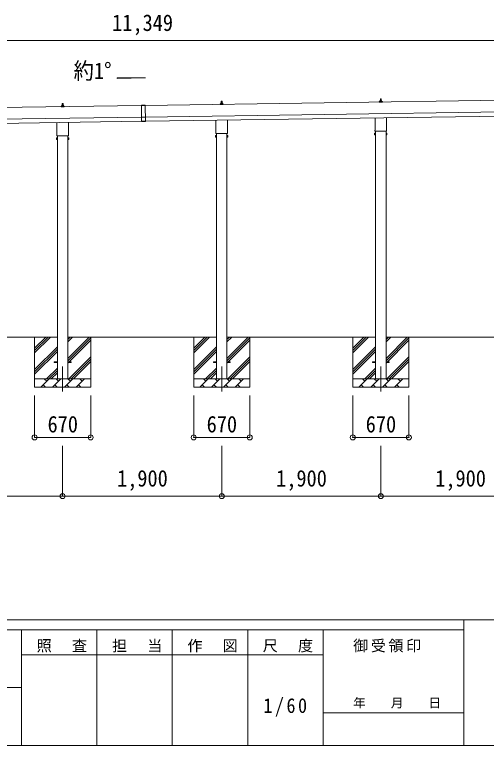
# Model space of a CAD drawing. Units: millimetres at full size, sheet at 1:60. Extents: x -16864 to 16864, y -11640 to 11640.
# Drawn here: x 5319 to 10953, y -11640 to -2908 of the extents above; entities that cross this region are included whole.
import ezdxf
from ezdxf.enums import TextEntityAlignment as Align

# ---------------------------------------------------------------- set-up
doc = ezdxf.new("R2010")
doc.units = ezdxf.units.MM
doc.header["$LTSCALE"] = 60
doc.header["$PDMODE"] = 32
doc.header["$PDSIZE"] = 60
doc.linetypes.add('CHAIN1', pattern=[8, 5, -1, 1, -1])
for name, color, linetype, lineweight in [('0-1_Defpoints', 7, 'CHAIN1', 9), ('0-2_TEXT1', 4, 'Continuous', 9), ('0-3_SHAPE', 7, 'Continuous', 9), ('0-7_PARTS2', 7, 'Continuous', 9), ('0-8_TABLE1', 6, 'Continuous', 9), ('F-0', 7, 'Continuous', 9)]:
    doc.layers.add(name, color=color, linetype=linetype, lineweight=lineweight)
doc.styles.add('ＭＳ ゴシック', font='')
doc.styles.get('ＭＳ ゴシック').set_extended_font_data('MS Gothic')

msp = doc.modelspace()

# ---------------------------------------------------------------- linework, layer by layer
at = {"layer": '0-1_Defpoints'}
for p, q in [((5892.3, -7110.97), (5892.3, -7459.97)), ((7792.3, -7110.97), (7792.3, -7459.97)), ((9692.3, -7110.97), (9692.3, -7459.97))]:
    msp.add_line(p, q, dxfattribs=at)
at = {"layer": '0-2_TEXT1'}
for p, q in [((6880.2, -3665.13), (6544.2, -3669.93)), ((12482.98, -3912.55), (6877.36, -3992.63)), ((9686.61, -3939.57), (9687.33, -3916.04)), ((9688.33, -3915.07), (9696.88, -3915.07)), ((9697.88, -3916.04), (9698.61, -3939.57)), ((6832.37, -3993.27), (1201.9, -4073.71)), ((5874.36, -4009.35), (5874.36, -4001.64)), ((5910.86, -4009.35), (5874.36, -4009.35)), ((5874.74, -4000.85), (5910.47, -4000.85)), ((5875.12, -4000.67), (5881.84, -3999.04)), ((5882.22, -3998.85), (5902.99, -3998.85)), ((5882.61, -3998.06), (5882.61, -3993.85)), ((5883.61, -3993.85), (5901.61, -3993.85)), ((5886.61, -3993.85), (5887.33, -3970.33)), ((5888.33, -3969.35), (5896.88, -3969.35)), ((5897.88, -3970.33), (5898.61, -3993.85)), ((5902.61, -3998.06), (5902.61, -3993.85)), ((5910.09, -4000.67), (5903.37, -3999.04)), ((5910.86, -4009.35), (5910.86, -4001.64)), ((6832.35, -3992.27), (6877.35, -3991.63)), ((6832.35, -3992.27), (6835.1, -4184.75)), ((6877.36, -3992.63), (6832.37, -3993.27)), ((6877.35, -3991.63), (6880.1, -4184.11)), ((7774.36, -3982.21), (7774.36, -3974.5)), ((7810.86, -3982.21), (7774.36, -3982.21)), ((7774.74, -3973.71), (7810.47, -3973.71)), ((7775.12, -3973.52), (7781.84, -3971.89)), ((7782.22, -3971.71), (7802.99, -3971.71)), ((7782.61, -3970.92), (7782.61, -3966.71)), ((7783.61, -3966.71), (7801.61, -3966.71)), ((7786.61, -3966.71), (7787.33, -3943.18)), ((7788.33, -3942.21), (7796.88, -3942.21)), ((7797.88, -3943.18), (7798.61, -3966.71)), ((7802.61, -3970.92), (7802.61, -3966.71)), ((7810.09, -3973.52), (7803.37, -3971.89)), ((7810.86, -3982.21), (7810.86, -3974.5)), ((9674.36, -3955.07), (9674.36, -3947.35)), ((9710.86, -3955.07), (9674.36, -3955.07)), ((9674.74, -3946.57), (9710.47, -3946.57)), ((9675.12, -3946.38), (9681.84, -3944.75)), ((9682.22, -3944.57), (9702.99, -3944.57)), ((9682.61, -3943.78), (9682.61, -3939.57)), ((9683.61, -3939.57), (9701.61, -3939.57)), ((9702.61, -3943.78), (9702.61, -3939.57)), ((9710.09, -3946.38), (9703.37, -3944.75)), ((9710.86, -3955.07), (9710.86, -3947.35)), ((6879.36, -4132.62), (12484.98, -4052.54)), ((6880.08, -4182.61), (12485.7, -4102.53)), ((1203.9, -4213.69), (6834.37, -4133.26)), ((1204.62, -4263.69), (6835.08, -4183.25)), ((6879.38, -4133.62), (6834.38, -4134.26)), ((6880.03, -4179.11), (6835.03, -4179.75)), ((6880.1, -4184.11), (6835.1, -4184.75)), ((7724, -4316.2), (7724, -4170.56)), ((7860.6, -4168.6), (7860.6, -4316.2)), ((9624, -4289.05), (9624, -4143.41)), ((9760.6, -4141.46), (9760.6, -4289.05)), ((5824, -4343.34), (5824, -4197.7)), ((5960.6, -4195.75), (5960.6, -4343.34)), ((5822.3, -4352.11), (5822.3, -4346.61)), ((5960.24, -4355.61), (5824.36, -4355.61)), ((5829.8, -4355.61), (5829.8, -7260.97)), ((5954.8, -7260.97), (5954.8, -4355.61)), ((5962.3, -4346.61), (5962.3, -4352.11)), ((7718.3, -4354.47), (7719.06, -4353.15)), ((7718.3, -4354.47), (7718.3, -4371.47)), ((7725.3, -4358.06), (7719.06, -4358.06)), ((7722.3, -4324.97), (7722.3, -4319.47)), ((7860.24, -4328.47), (7724.36, -4328.47)), ((7729.8, -4328.47), (7729.8, -7260.97)), ((7854.8, -7260.97), (7854.8, -4328.47)), ((7859.3, -4358.06), (7865.54, -4358.06)), ((7862.3, -4319.47), (7862.3, -4324.97)), ((7866.3, -4354.47), (7865.54, -4353.15)), ((7866.3, -4354.47), (7866.3, -4371.47)), ((9618.3, -4327.33), (9619.06, -4326.01)), ((9618.3, -4327.33), (9618.3, -4344.33)), ((9618.3, -4344.33), (9619.06, -4345.64)), ((9625.3, -4330.92), (9619.06, -4330.92)), ((9625.3, -4340.73), (9619.06, -4340.73)), ((9625.3, -4345.64), (9619.06, -4345.64)), ((9622.3, -4297.83), (9622.3, -4292.33)), ((9760.24, -4301.33), (9624.36, -4301.33)), ((9627.8, -4345.03), (9625.3, -4345.03)), ((9629.8, -4301.33), (9629.8, -7260.97)), ((9754.8, -7260.97), (9754.8, -4301.33)), ((9756.8, -4345.03), (9759.3, -4345.03)), ((9759.3, -4330.92), (9765.54, -4330.92)), ((9759.3, -4340.73), (9765.54, -4340.73)), ((9759.3, -4345.64), (9765.54, -4345.64)), ((9762.3, -4292.33), (9762.3, -4297.83)), ((9766.3, -4327.33), (9765.54, -4326.01)), ((9766.3, -4344.33), (9765.54, -4345.64)), ((9766.3, -4327.33), (9766.3, -4344.33)), ((5818.3, -4381.61), (5819.06, -4380.3)), ((5818.3, -4381.61), (5818.3, -4398.61)), ((5818.3, -4398.61), (5819.06, -4399.93)), ((5825.3, -4385.2), (5819.06, -4385.2)), ((5825.3, -4395.02), (5819.06, -4395.02)), ((5825.3, -4399.93), (5819.06, -4399.93)), ((5827.8, -4399.31), (5825.3, -4399.31)), ((5956.8, -4399.31), (5959.3, -4399.31)), ((5959.3, -4385.2), (5965.54, -4385.2)), ((5959.3, -4395.02), (5965.54, -4395.02)), ((5959.3, -4399.93), (5965.54, -4399.93)), ((5966.3, -4381.61), (5965.54, -4380.3)), ((5966.3, -4398.61), (5965.54, -4399.93)), ((5966.3, -4381.61), (5966.3, -4398.61)), ((7718.3, -4371.47), (7719.06, -4372.78)), ((7725.3, -4367.88), (7719.06, -4367.88)), ((7725.3, -4372.78), (7719.06, -4372.78)), ((7727.8, -4372.17), (7725.3, -4372.17)), ((7856.8, -4372.17), (7859.3, -4372.17)), ((7859.3, -4367.88), (7865.54, -4367.88)), ((7859.3, -4372.78), (7865.54, -4372.78)), ((7866.3, -4371.47), (7865.54, -4372.78)), ((5792.3, -7056.47), (5829.8, -7056.47)), ((5792.3, -7065.47), (5792.3, -7056.47)), ((5792.3, -7056.47), (5829.8, -7056.47)), ((5792.3, -7065.47), (5792.3, -7056.47)), ((5792.3, -7065.47), (5829.8, -7065.47)), ((5792.3, -7065.47), (5829.8, -7065.47)), ((5954.8, -7056.47), (5992.3, -7056.47)), ((5954.8, -7056.47), (5992.3, -7056.47)), ((5954.8, -7065.47), (5992.3, -7065.47)), ((5954.8, -7065.47), (5992.3, -7065.47)), ((5992.3, -7065.47), (5992.3, -7056.47)), ((5992.3, -7065.47), (5992.3, -7056.47)), ((7692.3, -7056.47), (7729.8, -7056.47)), ((7692.3, -7065.47), (7692.3, -7056.47)), ((7692.3, -7056.47), (7729.8, -7056.47)), ((7692.3, -7065.47), (7692.3, -7056.47)), ((7692.3, -7065.47), (7729.8, -7065.47)), ((7692.3, -7065.47), (7729.8, -7065.47)), ((7854.8, -7056.47), (7892.3, -7056.47)), ((7854.8, -7056.47), (7892.3, -7056.47)), ((7854.8, -7065.47), (7892.3, -7065.47)), ((7854.8, -7065.47), (7892.3, -7065.47)), ((7892.3, -7065.47), (7892.3, -7056.47)), ((7892.3, -7065.47), (7892.3, -7056.47)), ((9592.3, -7056.47), (9629.8, -7056.47)), ((9592.3, -7065.47), (9592.3, -7056.47)), ((9592.3, -7056.47), (9629.8, -7056.47)), ((9592.3, -7065.47), (9592.3, -7056.47)), ((9592.3, -7065.47), (9629.8, -7065.47)), ((9592.3, -7065.47), (9629.8, -7065.47)), ((9754.8, -7056.47), (9792.3, -7056.47)), ((9754.8, -7056.47), (9792.3, -7056.47)), ((9754.8, -7065.47), (9792.3, -7065.47)), ((9754.8, -7065.47), (9792.3, -7065.47)), ((9792.3, -7065.47), (9792.3, -7056.47)), ((9792.3, -7065.47), (9792.3, -7056.47))]:
    msp.add_line(p, q, dxfattribs=at)
for points in [[(7725.3, -4372.78), (7725.3, -4353.15), (7719.06, -4353.15)], [(7725.3, -4372.17), (7725.3, -4353.77), (7727.8, -4353.77)], [(7859.3, -4372.17), (7859.3, -4353.77), (7856.8, -4353.77)], [(7859.3, -4372.78), (7859.3, -4353.15), (7865.54, -4353.15)], [(9625.3, -4345.64), (9625.3, -4326.01), (9619.06, -4326.01)], [(9625.3, -4345.03), (9625.3, -4326.63), (9627.8, -4326.63)], [(9759.3, -4345.03), (9759.3, -4326.63), (9756.8, -4326.63)], [(9759.3, -4345.64), (9759.3, -4326.01), (9765.54, -4326.01)], [(5825.3, -4399.93), (5825.3, -4380.3), (5819.06, -4380.3)], [(5825.3, -4399.31), (5825.3, -4380.91), (5827.8, -4380.91)], [(5959.3, -4399.31), (5959.3, -4380.91), (5956.8, -4380.91)], [(5959.3, -4399.93), (5959.3, -4380.3), (5965.54, -4380.3)]]:
    msp.add_lwpolyline(points, dxfattribs=at)
for points in [[(7727.8, -4373.47), (7727.8, -4352.47), (7729.8, -4352.47), (7729.8, -4373.47)], [(7856.8, -4373.47), (7856.8, -4352.47), (7854.8, -4352.47), (7854.8, -4373.47)], [(9627.8, -4346.33), (9627.8, -4325.33), (9629.8, -4325.33), (9629.8, -4346.33)], [(9756.8, -4346.33), (9756.8, -4325.33), (9754.8, -4325.33), (9754.8, -4346.33)], [(5827.8, -4400.61), (5827.8, -4379.61), (5829.8, -4379.61), (5829.8, -4400.61)], [(5956.8, -4400.61), (5956.8, -4379.61), (5954.8, -4379.61), (5954.8, -4400.61)]]:
    msp.add_lwpolyline(points, close=True, dxfattribs=at)
for centre, radius, start, end in [((9688.33, -3916.07), 1, 90, 178.60509), ((9696.88, -3916.07), 1, 1.39491, 90), ((5875.36, -4001.64), 1, 103.62699, 180), ((5881.61, -3998.06), 1, 283.62699, 0), ((5886.69, -3994.49), 4.13, 90, 171.17633), ((5883.61, -3994.85), 1, 90, 180), ((5888.33, -3970.35), 1, 90, 178.60509), ((5895.94, -3993.85), 4.83, 133.60282, 180), ((5889.27, -3993.85), 4.83, 0, 46.39718), ((5896.88, -3970.35), 1, 1.39491, 90), ((5898.52, -3994.49), 4.13, 8.82367, 90), ((5901.61, -3994.85), 1, 0, 90), ((5903.61, -3998.06), 1, 180, 256.37301), ((5909.86, -4001.64), 1, 0, 76.37301), ((7775.36, -3974.5), 1, 103.62699, 180), ((7781.61, -3970.92), 1, 283.62699, 0), ((7786.69, -3967.34), 4.13, 90, 171.17633), ((7783.61, -3967.71), 1, 90, 180), ((7788.33, -3943.21), 1, 90, 178.60509), ((7795.94, -3966.71), 4.83, 133.60282, 180), ((7789.27, -3966.71), 4.83, 0, 46.39718), ((7796.88, -3943.21), 1, 1.39491, 90), ((7798.52, -3967.34), 4.13, 8.82367, 90), ((7801.61, -3967.71), 1, 0, 90), ((7803.61, -3970.92), 1, 180, 256.37301), ((7809.86, -3974.5), 1, 0, 76.37301), ((9675.36, -3947.35), 1, 103.62699, 180), ((9681.61, -3943.78), 1, 283.62699, 0), ((9686.69, -3940.2), 4.13, 90, 171.17633), ((9683.61, -3940.57), 1, 90, 180), ((9695.94, -3939.57), 4.83, 133.60282, 180), ((9689.27, -3939.57), 4.83, 0, 46.39718), ((9698.52, -3940.2), 4.13, 8.82367, 90), ((9701.61, -3940.57), 1, 0, 90), ((9703.61, -3943.78), 1, 180, 256.37301), ((9709.86, -3947.35), 1, 0, 76.37301), ((5826.3, -4346.61), 4, 125.09963, 180), ((5826.3, -4352.11), 4, 180, 194.47751), ((5826.3, -4352.11), 4, 194.47751, 241.04498), ((5958.3, -4352.11), 4, 298.95502, 345.52249), ((5958.3, -4346.61), 4, 0, 54.90037), ((5958.3, -4352.11), 4, 345.52249, 0), ((7722.64, -4355.61), 4.34, 145.61575, 214.38425), ((7734.54, -4362.97), 16.24, 162.41205, 197.58795), ((7726.3, -4319.47), 4, 125.09963, 180), ((7726.3, -4324.97), 4, 180, 194.47751), ((7726.3, -4324.97), 4, 194.47751, 241.04498), ((7858.3, -4324.97), 4, 298.95502, 345.52249), ((7858.3, -4319.47), 4, 0, 54.90037), ((7858.3, -4324.97), 4, 345.52249, 0), ((7861.95, -4355.61), 4.34, 325.61575, 34.38425), ((7850.06, -4362.97), 16.24, 342.41205, 17.58795), ((9622.64, -4328.46), 4.34, 145.61575, 214.38425), ((9634.54, -4335.83), 16.24, 162.41205, 197.58795), ((9622.64, -4343.19), 4.34, 145.61575, 214.38425), ((9626.3, -4292.33), 4, 125.09963, 180), ((9626.3, -4297.83), 4, 180, 194.47751), ((9626.3, -4297.83), 4, 194.47751, 241.04498), ((9758.3, -4297.83), 4, 298.95502, 345.52249), ((9758.3, -4292.33), 4, 0, 54.90037), ((9758.3, -4297.83), 4, 345.52249, 0), ((9761.95, -4328.46), 4.34, 325.61575, 34.38425), ((9750.06, -4335.83), 16.24, 342.41205, 17.58795), ((9761.95, -4343.19), 4.34, 325.61575, 34.38425), ((5822.64, -4382.75), 4.34, 145.61575, 214.38425), ((5834.54, -4390.11), 16.24, 162.41205, 197.58795), ((5822.64, -4397.47), 4.34, 145.61575, 214.38425), ((5961.95, -4382.75), 4.34, 325.61575, 34.38425), ((5950.06, -4390.11), 16.24, 342.41205, 17.58795), ((5961.95, -4397.47), 4.34, 325.61575, 34.38425), ((7722.64, -4370.33), 4.34, 145.61575, 214.38425), ((7861.95, -4370.33), 4.34, 325.61575, 34.38425)]:
    msp.add_arc(centre, radius, start, end, dxfattribs=at)
at = {"layer": '0-3_SHAPE'}
for p, q in [((5829.8, -6760.97), (4054.8, -6760.97)), ((5557.3, -6760.97), (5557.3, -7360.97)), ((5557.3, -6894.45), (5690.78, -6760.97)), ((5557.3, -6922.73), (5719.07, -6760.97)), ((5557.3, -6951.02), (5747.35, -6760.97)), ((7729.8, -6760.97), (5954.8, -6760.97)), ((5954.8, -6789.79), (5983.62, -6760.97)), ((5954.8, -6818.08), (6011.91, -6760.97)), ((5954.8, -7016.07), (6207.3, -6763.57)), ((5954.8, -7044.35), (6227.3, -6771.85)), ((5954.8, -7072.63), (6227.3, -6800.13)), ((6227.3, -6760.97), (6227.3, -7360.97)), ((7457.3, -6760.97), (7457.3, -7360.97)), ((7457.3, -6894.45), (7590.78, -6760.97)), ((7457.3, -6922.73), (7619.07, -6760.97)), ((7457.3, -6951.02), (7647.35, -6760.97)), ((9629.8, -6760.97), (7854.8, -6760.97)), ((7854.8, -6789.79), (7883.62, -6760.97)), ((7854.8, -6818.08), (7911.91, -6760.97)), ((7854.8, -7016.07), (8107.3, -6763.57)), ((7854.8, -7044.35), (8127.3, -6771.85)), ((7854.8, -7072.63), (8127.3, -6800.13)), ((8127.3, -6760.97), (8127.3, -7360.97)), ((9357.3, -6760.97), (9357.3, -7360.97)), ((9357.3, -6894.45), (9490.78, -6760.97)), ((9357.3, -6922.73), (9519.07, -6760.97)), ((9357.3, -6951.02), (9547.35, -6760.97)), ((11529.8, -6760.97), (9754.8, -6760.97)), ((9754.8, -6789.79), (9783.62, -6760.97)), ((9754.8, -6818.08), (9811.91, -6760.97)), ((9754.8, -7016.07), (10007.3, -6763.57)), ((9754.8, -7044.35), (10027.3, -6771.85)), ((9754.8, -7072.63), (10027.3, -6800.13)), ((10027.3, -6760.97), (10027.3, -7360.97)), ((5557.3, -7149.01), (5829.8, -6876.51)), ((7457.3, -7149.01), (7729.8, -6876.51)), ((9357.3, -7149.01), (9629.8, -6876.51)), ((5557.3, -7177.29), (5829.8, -6904.79)), ((5557.3, -7205.58), (5829.8, -6933.08)), ((7457.3, -7177.29), (7729.8, -6904.79)), ((7457.3, -7205.58), (7729.8, -6933.08)), ((9357.3, -7177.29), (9629.8, -6904.79)), ((9357.3, -7205.58), (9629.8, -6933.08)), ((5964.46, -7260.97), (6227.3, -6998.12)), ((5992.74, -7260.97), (6227.3, -7026.41)), ((6021.03, -7260.97), (6227.3, -7054.69)), ((7864.46, -7260.97), (8127.3, -6998.12)), ((7892.74, -7260.97), (8127.3, -7026.41)), ((7921.03, -7260.97), (8127.3, -7054.69)), ((9764.46, -7260.97), (10027.3, -6998.12)), ((9792.74, -7260.97), (10027.3, -7026.41)), ((9821.03, -7260.97), (10027.3, -7054.69)), ((5699.9, -7260.97), (5829.8, -7131.07)), ((5728.18, -7260.97), (5829.8, -7159.35)), ((7599.9, -7260.97), (7729.8, -7131.07)), ((7628.18, -7260.97), (7729.8, -7159.35)), ((9499.9, -7260.97), (9629.8, -7131.07)), ((9528.18, -7260.97), (9629.8, -7159.35)), ((5756.47, -7260.97), (5829.8, -7187.63)), ((7656.47, -7260.97), (7729.8, -7187.63)), ((9556.47, -7260.97), (9629.8, -7187.63)), ((5557.3, -7260.97), (6227.3, -7260.97)), ((5630.17, -7360.97), (5730.17, -7260.97)), ((5658.72, -7332.41), (5687.27, -7360.97)), ((5701.61, -7289.52), (5673.06, -7260.97)), ((5771.59, -7360.97), (5871.59, -7260.97)), ((5800.14, -7332.41), (5828.7, -7360.97)), ((5843.04, -7289.52), (5814.48, -7260.97)), ((5913.01, -7360.97), (6013.01, -7260.97)), ((5941.56, -7332.41), (5970.12, -7360.97)), ((5984.46, -7289.52), (5955.9, -7260.97)), ((6054.43, -7360.97), (6154.43, -7260.97)), ((6082.98, -7332.41), (6111.54, -7360.97)), ((6125.88, -7289.52), (6097.32, -7260.97)), ((7457.3, -7260.97), (8127.3, -7260.97)), ((7530.17, -7360.97), (7630.17, -7260.97)), ((7558.72, -7332.41), (7587.27, -7360.97)), ((7601.61, -7289.52), (7573.06, -7260.97)), ((7671.59, -7360.97), (7771.59, -7260.97)), ((7700.14, -7332.41), (7728.7, -7360.97)), ((7743.04, -7289.52), (7714.48, -7260.97)), ((7813.01, -7360.97), (7913.01, -7260.97)), ((7841.56, -7332.41), (7870.12, -7360.97)), ((7884.46, -7289.52), (7855.9, -7260.97)), ((7954.43, -7360.97), (8054.43, -7260.97)), ((7982.98, -7332.41), (8011.54, -7360.97)), ((8025.88, -7289.52), (7997.32, -7260.97)), ((9357.3, -7260.97), (10027.3, -7260.97)), ((9430.17, -7360.97), (9530.17, -7260.97)), ((9458.72, -7332.41), (9487.27, -7360.97)), ((9501.61, -7289.52), (9473.06, -7260.97)), ((9571.59, -7360.97), (9671.59, -7260.97)), ((9600.14, -7332.41), (9628.7, -7360.97)), ((9643.04, -7289.52), (9614.48, -7260.97)), ((9713.01, -7360.97), (9813.01, -7260.97)), ((9741.56, -7332.41), (9770.12, -7360.97)), ((9784.46, -7289.52), (9755.9, -7260.97)), ((9854.43, -7360.97), (9954.43, -7260.97)), ((9882.98, -7332.41), (9911.54, -7360.97)), ((9925.88, -7289.52), (9897.32, -7260.97)), ((6227.3, -7360.97), (5557.3, -7360.97)), ((8127.3, -7360.97), (7457.3, -7360.97)), ((10027.3, -7360.97), (9357.3, -7360.97))]:
    msp.add_line(p, q, dxfattribs=at)
at = {"layer": '0-7_PARTS2', "color": 4}
for p, q in [((6544.2, -3669.93), (6544.2, -3665.13)), ((6544.2, -3665.13), (6880.2, -3665.13))]:
    msp.add_line(p, q, dxfattribs=at)
at = {"layer": '0-8_TABLE1'}
for p, q in [((12518.3, -3218.33), (1169.3, -3218.33)), ((5557.3, -7959.97), (5557.3, -7459.97)), ((6227.3, -7959.97), (6227.3, -7459.97)), ((7457.3, -7959.97), (7457.3, -7459.97)), ((8127.3, -7959.97), (8127.3, -7459.97)), ((9357.3, -7959.97), (9357.3, -7459.97)), ((10027.3, -7959.97), (10027.3, -7459.97)), ((5557.3, -7959.97), (6227.3, -7959.97)), ((7457.3, -7959.97), (8127.3, -7959.97)), ((9357.3, -7959.97), (10027.3, -7959.97)), ((5892.3, -8661.97), (5892.3, -8061.97)), ((7792.3, -8661.97), (7792.3, -8061.97)), ((9692.3, -8661.97), (9692.3, -8061.97)), ((5892.3, -8661.97), (3992.3, -8661.97)), ((7792.3, -8661.97), (5892.3, -8661.97)), ((9692.3, -8661.97), (7792.3, -8661.97)), ((11592.3, -8661.97), (9692.3, -8661.97))]:
    msp.add_line(p, q, dxfattribs=at)
for p in [(5557.3, -7959.97), (6227.3, -7959.97), (7457.3, -7959.97), (8127.3, -7959.97), (9357.3, -7959.97), (10027.3, -7959.97), (5892.3, -8661.97), (7792.3, -8661.97), (9692.3, -8661.97)]:
    msp.add_point(p, dxfattribs=at)
at = {"layer": 'F-0', "color": 5, "lineweight": 5}
for p, q in [((-16864.12, -10140), (16015.88, -10140)), ((10682.37, -10140), (10682.37, -11640)), ((-16864.12, -10260), (10682.37, -10260)), ((5402.37, -10260), (5402.37, -11640)), ((6302.37, -10260), (6302.37, -11640)), ((7202.37, -10260), (7202.37, -11640)), ((8102.36, -10260), (8102.36, -11640)), ((9002.37, -10260), (9002.37, -11640)), ((5402.37, -10560), (9002.37, -10560)), ((-6897.63, -10950), (5402.37, -10950)), ((9002.37, -11250), (10682.37, -11250)), ((-16864.12, -11640), (16015.88, -11640))]:
    msp.add_line(p, q, dxfattribs=at)

# ---------------------------------------------------------------- texts
at = {"layer": '0-7_PARTS2', "style": 'ＭＳ ゴシック', "width": 0.9}
msp.add_text('約1°', height=197.9, dxfattribs=at).set_placement((6023.12, -3737.69), align=Align.BOTTOM_LEFT)
at = {"layer": '0-8_TABLE1', "color": 7, "style": 'ＭＳ ゴシック', "width": 0.9}
for s, p in [('11,349', (6483.8, -3163.33)), ('670', (5712.3, -7959.97)), ('670', (7612.3, -7959.97)), ('670', (9512.3, -7959.97)), ('1,900', (6542.3, -8606.97)), ('1,900', (8442.3, -8606.97)), ('1,900', (10342.3, -8606.97))]:
    msp.add_text(s, height=197.9, dxfattribs=at).set_placement(p, align=Align.BOTTOM_LEFT)
at = {"layer": 'F-0', "style": 'ＭＳ ゴシック'}
msp.add_text('年\u3000\u3000月\u3000\u3000日', height=110, dxfattribs=at).set_placement((9362.37, -11220), align=Align.BOTTOM_LEFT)
at = {"layer": 'F-0', "attachment_point": 7, "style": 'ＭＳ ゴシック'}
for s, insert, char_height in [('\\T1.17;照\u3000査', (5582.37, -10530), 132), ('\\T1.17;担\u3000当', (6482.37, -10530), 132), ('\\T1.17;作\u3000図', (7382.37, -10530), 132), ('\\T1.17;尺\u3000度', (8282.37, -10530), 132), ('\\T1.17;御受領印', (9362.37, -10530), 132), ('\\T1.28;\\W0.9;1/60', (8289.87, -11295), 176)]:
    msp.add_mtext(s, dxfattribs=dict(at, insert=insert, char_height=char_height))

doc.saveas('drawing.dxf')
